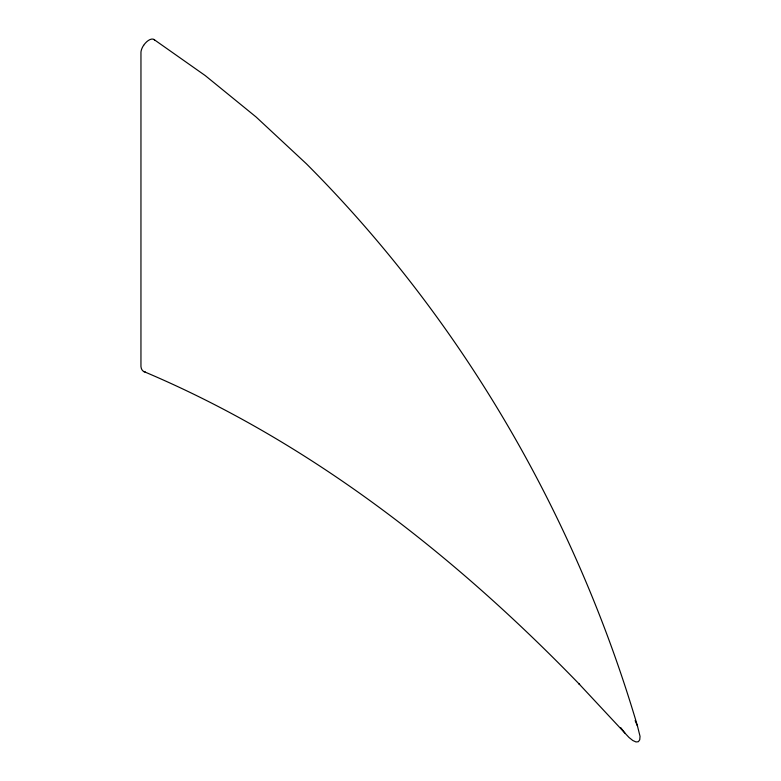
<?xml version="1.0" encoding="UTF-8"?>
<svg xmlns="http://www.w3.org/2000/svg" width="781" height="781" viewBox="0 0 781 781"><rect width="100%" height="100%" fill="white"/><g stroke="black" fill="none" stroke-linecap="round" stroke-linejoin="round"><path stroke-width="1.17" d="M143.655 371.473C310.086 441.724 454.747 555.418 579.639 684.507L579.043 683.902L629.027 737.489L632.815 740.515L635.998 741.95L638.36 741.706L639.737 739.792L640.039 736.337L637.423 725.852C575.372 515.196 461.688 319.449 306.435 163.825L256.109 117.004L205.237 75.581L153.857 39.421M620.7 727.599L624.898 733.086M635.129 720.59L637.423 725.852M145.286 371.99A10.143 6.492 -66.1 0 1 140.951 366.533L140.961 52.063A10.124 5.174 -54.9 0 1 143.626 45.327M143.645 45.337A10.221 5.223 -54.9 0 1 154.843 40.378"/></g></svg>
